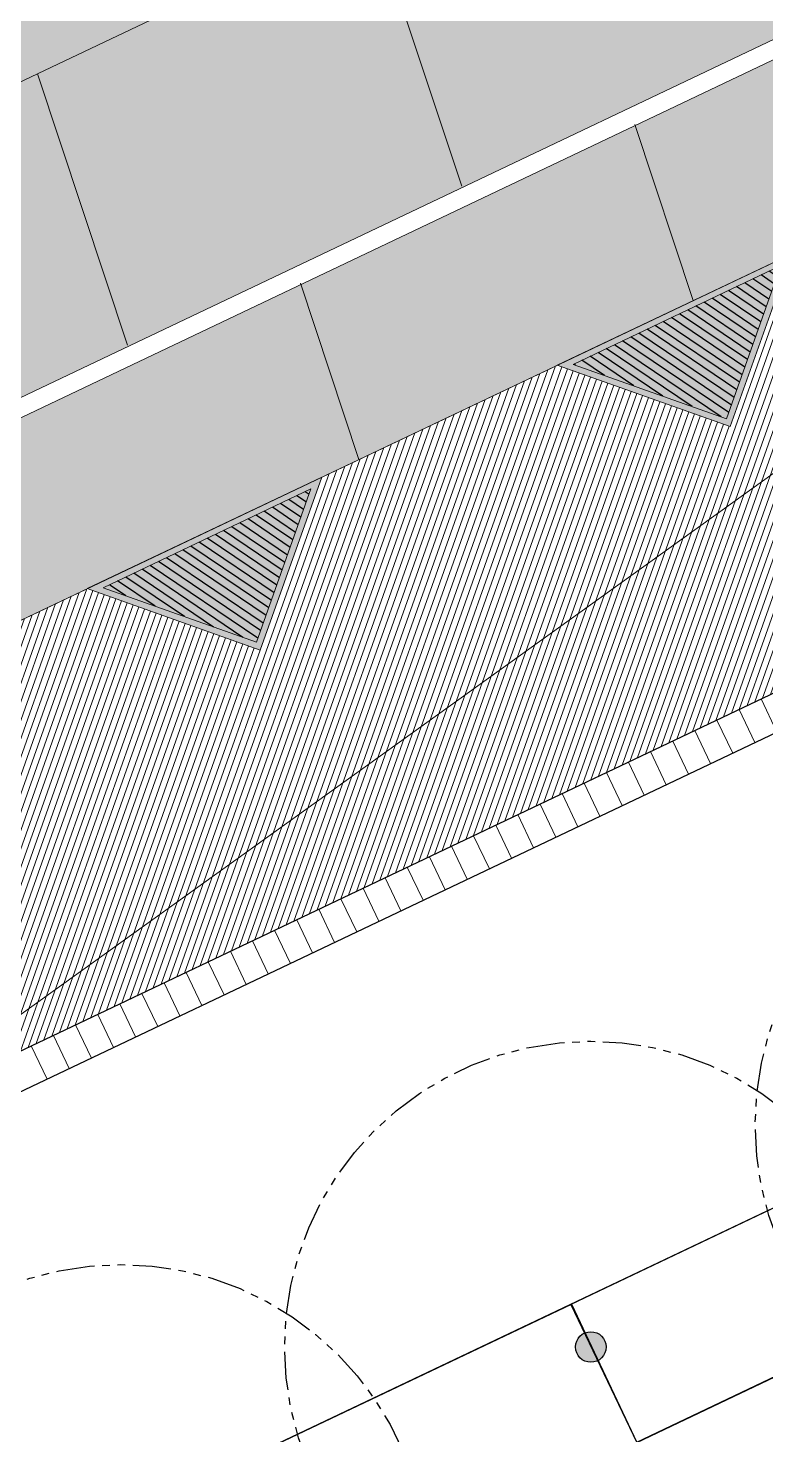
# Model space of a CAD drawing. Header units: metres. Extents: x 678805 to 1359287, y 2747329 to 5497370.
# Drawn here: x 679778.91 to 679790.96, y 2748570.78 to 2748593.78 of the extents above; entities that cross this region are included whole.
import ezdxf
from ezdxf.enums import TextEntityAlignment as Align

# ---------------------------------------------------------------- set-up
doc = ezdxf.new("R2010")
doc.units = ezdxf.units.M
doc.linetypes.add('XREF_MON_EIT SUPPORT$0$HIDDEN', pattern=[0.375, 0.25, -0.125])
doc.linetypes.add('XREF_MON_EIT SUPPORT$0$LIM ACERAS$0$PHANTOM2', pattern=[1.25, 0.625, -0.125, 0.125, -0.125, 0.125, -0.125])
for name, color, linetype in [('00_XREF_MON_HSC_PAVEMENT', 7, 'Continuous'), ('00_XREF_TWQ_URBAN CONTEXT', 7, 'Continuous'), ('XREF_MON_EIT SUPPORT$0$02-L-Painted line', 254, 'Continuous'), ('XREF_MON_EIT SUPPORT$0$02-L-Parking', 252, 'Continuous'), ('XREF_MON_EIT SUPPORT$0$L-Límite Acera', 9, 'Continuous'), ('XREF_MON_EIT SUPPORT$0$SL_TREE_CANOPY_', 254, 'XREF_MON_EIT SUPPORT$0$HIDDEN'), ('XREF_MON_EIT SUPPORT$0$SL_TREE_TRUNK_', 254, 'Continuous'), ('XREF_MON_EIT SUPPORT$0$SL_Trees_out_of_scope_', 254, 'Continuous'), ('XREF_MON_GENERAL_LAYOUT$0$02-L-Plan Change', 8, 'Continuous'), ('XREF_MON_HSC_PAVEMENT$0$03-TR-Tree Pit_Green', 74, 'Continuous'), ('XREF_MON_URBAN CONTEXT$0$XREF_MON_EIT SUPPORT', 7, 'Continuous')]:
    doc.layers.add(name, color=color, linetype=linetype)
doc.layers.add('02-L-Waterfeatures 01', color=7, linetype='Continuous', true_color=0x4da6ff)
doc.layers.add('XREF_MON_HSC_PAVEMENT$0$03-TR-Tree Pit_White', color=7, linetype='Continuous', true_color=0xfcfcfc)
for name, color, linetype, lineweight in [('XREF_MON_GENERAL_LAYOUT$0$02-L-Level Curves 0.25-0.75m', 33, 'Continuous', 5), ('XREF_MON_GENERAL_LAYOUT$0$02-L-Material Change', 251, 'Continuous', 5), ('XREF_MON_GENERAL_LAYOUT$0$04-BK-Tree Pit', 6, 'Continuous', 5), ('XREF_MON_HSC_PAVEMENT$0$02-L-B-Flat Bar', 251, 'Continuous', 5), ('XREF_MON_HSC_PAVEMENT$0$04-BK-Tree Pit', 6, 'Continuous', 5)]:
    doc.layers.add(name, color=color, linetype=linetype, lineweight=lineweight)
for name, color, linetype, lineweight, true_color in [('XREF_MON_HSC_PAVEMENT$0$02-L-Joints-Paviment_06_Concrete Slab in sittu', 7, 'Continuous', 5, 0x999999), ('XREF_MON_HSC_PAVEMENT$0$02-L-Joints-Paviment_07_Precast Concrete Blocks 60X40', 7, 'Continuous', 5, 0x999999), ('XREF_MON_HSC_PAVEMENT$0$03-TR-Pavement_06_Concrete Slab in situ', 7, 'Continuous', 9, 0xf7f7f7), ('XREF_MON_HSC_PAVEMENT$0$03-TR-Pavement_07_Precast Concrete Blocks 20X10', 7, 'Continuous', 5, 0x999999), ('XREF_MON_HSC_PAVEMENT$0$03-TR-Pavement_07_Precast Concrete Blocks 60X40', 7, 'Continuous', 5, 0x999999)]:
    doc.layers.add(name, color=color, linetype=linetype, lineweight=lineweight, true_color=true_color)
doc.styles.add('XREF_MON_GENERAL_LAYOUT$0$Standard', font='arial.ttf')

# ---------------------------------------------------------------- blocks, each defined once
blk = doc.blocks.new('XREF_MON_EIT SUPPORT$0$parking cada 2')
at = {"layer": 'XREF_MON_EIT SUPPORT$0$02-L-Parking', "color": 254}
for points in [[(679765.512, 2748757.786), (679768.129, 2748756.263), (679760.717, 2748752.736), (679759.647, 2748754.996), (679765.512, 2748757.786)], [(679753.781, 2748752.205), (679753.313, 2748749.213), (679760.725, 2748752.74), (679759.647, 2748754.996), (679753.781, 2748752.205)]]:
    blk.add_lwpolyline(points, dxfattribs=at)
blk = doc.blocks.new('XREF_MON_EIT SUPPORT$0$trees_outofboundaries')
at = {"layer": 'XREF_MON_EIT SUPPORT$0$SL_TREE_TRUNK_'}
h = blk.add_hatch(color=256, dxfattribs=at)
h.dxf.hatch_style = 1
edge = h.paths.add_edge_path()
edge.add_arc((0, 0), 0.25, 0, 360)
at = {"layer": 'XREF_MON_EIT SUPPORT$0$SL_TREE_CANOPY_', "linetype": 'XREF_MON_EIT SUPPORT$0$LIM ACERAS$0$PHANTOM2'}
blk.add_circle((0, 0), 5, dxfattribs=at)
at = {"layer": 'XREF_MON_EIT SUPPORT$0$SL_TREE_TRUNK_'}
blk.add_circle((0, 0), 0.25, dxfattribs=at)
blk = doc.blocks.new('XREF_MON_EIT SUPPORT')
at = {"layer": 'XREF_MON_EIT SUPPORT$0$L-Límite Acera', "color": 254}
blk.add_line((679794.73, 2748573.457), (679782.991, 2748567.871), dxfattribs=at)
at = {"layer": 'XREF_MON_EIT SUPPORT$0$L-Límite Acera'}
blk.add_lwpolyline([(679833.67, 2748584.067, 0.437066), (679820.488, 2748588.483), (679770.011, 2748564.463, 0.43031), (679765.202, 2748551.31)], format="xyb", dxfattribs=at)
at = {"layer": 'XREF_MON_EIT SUPPORT$0$02-L-Painted line', "rotation": 180}
blk.add_blockref('XREF_MON_EIT SUPPORT$0$parking cada 2', (1359548.503, 5497325.656), dxfattribs=at)
at = {"layer": 'XREF_MON_EIT SUPPORT$0$SL_Trees_out_of_scope_'}
for p in [(679795.788, 2748575.854), (679788.104, 2748572.219), (679780.429, 2748568.567)]:
    blk.add_blockref('XREF_MON_EIT SUPPORT$0$trees_outofboundaries', p, dxfattribs=at)
blk = doc.blocks.new('XREF_MON_URBAN CONTEXT')
at = {"layer": 'XREF_MON_URBAN CONTEXT$0$XREF_MON_EIT SUPPORT'}
blk.add_blockref('XREF_MON_EIT SUPPORT', (0, 0), dxfattribs=at)
blk = doc.blocks.new('XREF_MON_HSC_PAVEMENT$0$Alcorque Parking 8m2')
at = {"layer": 'XREF_MON_HSC_PAVEMENT$0$03-TR-Tree Pit_Green', "ltscale": 0.3}
h = blk.add_hatch(dxfattribs=at)
h.set_pattern_fill('ANSI31', color=256, scale=0.04, angle=40)
h.set_pattern_definition([(85, (-679726.04474, -2748720.75428), (-0.1265167266577, 0.011068779329), [])])
h.paths.add_polyline_path([(-1.079, -0.384), (2.316, 1.231), (-0.189, 2.121)])
at = {"layer": 'XREF_MON_HSC_PAVEMENT$0$03-TR-Tree Pit_White'}
h = blk.add_hatch(color=256, dxfattribs=at)
h.dxf.hatch_style = 1
h.paths.add_polyline_path([(-1.254, -0.578), (2.577, 1.245), (-0.25, 2.249)])
blk = doc.blocks.new('*U461')
at = {"layer": 'XREF_MON_HSC_PAVEMENT$0$02-L-Joints-Paviment_07_Precast Concrete Blocks 60X40'}
blk.add_lwpolyline([(0, 0.599), (0, 0)], dxfattribs=at)
blk = doc.blocks.new('*U462')
at = {"layer": 'XREF_MON_HSC_PAVEMENT$0$02-L-Joints-Paviment_07_Precast Concrete Blocks 60X40', "color": 0, "linetype": 'ByBlock', "lineweight": -2, "transparency": 16777216, "rotation": 25.44814633357297}
for p in [(679791.143, 2748582.272), (679790.782, 2748582.1), (679790.06, 2748581.756), (679790.421, 2748581.928), (679789.699, 2748581.584), (679789.337, 2748581.412), (679788.615, 2748581.069), (679788.976, 2748581.24), (679788.254, 2748580.897), (679787.893, 2748580.725), (679787.17, 2748580.381), (679787.532, 2748580.553), (679786.809, 2748580.209), (679786.087, 2748579.865), (679786.448, 2748580.037), (679785.726, 2748579.693), (679785.364, 2748579.522), (679784.642, 2748579.178), (679785.003, 2748579.35), (679784.281, 2748579.006), (679783.92, 2748578.834), (679783.197, 2748578.49), (679783.558, 2748578.662), (679782.836, 2748578.318), (679782.475, 2748578.147), (679781.752, 2748577.803), (679782.114, 2748577.975), (679781.391, 2748577.631), (679781.03, 2748577.459), (679780.308, 2748577.115), (679780.669, 2748577.287), (679779.947, 2748576.943), (679779.585, 2748576.772), (679779.224, 2748576.6)]:
    blk.add_blockref('*U461', p, dxfattribs=at)
blk = doc.blocks.new('XREF_MON_HSC_PAVEMENT')
at = {"layer": 'XREF_MON_HSC_PAVEMENT$0$03-TR-Pavement_06_Concrete Slab in situ', "linetype": 'Continuous'}
h = blk.add_hatch(color=256, dxfattribs=at)
h.dxf.hatch_style = 1
h.paths.add_polyline_path([(679764.86, 2748618.962), (679827.215, 2748639.558), (679835.456, 2748614.728), (679775.663, 2748586.251)])
h = blk.add_hatch(color=256, dxfattribs=at)
h.dxf.hatch_style = 1
h.paths.add_polyline_path([(679775.758, 2748585.964), (679835.551, 2748614.441), (679836.506, 2748611.563), (679776.702, 2748583.105)])
at = {"layer": 'XREF_MON_HSC_PAVEMENT$0$03-TR-Pavement_06_Concrete Slab in situ'}
h = blk.add_hatch(dxfattribs=at)
h.set_pattern_fill('ANGLE', color=256)
h.set_pattern_definition([(0, (0, 0), (0, 6.985), [5.08, -1.905]), (90, (0, 0), (-6.985, 4e-16), [5.08, -1.905])])
h.paths.add_polyline_path([(679782.593, 2748576.01), (679783.593, 2748576.01), (679783.593, 2748575.81), (679782.593, 2748575.81)])
at = {"layer": 'XREF_MON_HSC_PAVEMENT$0$03-TR-Pavement_07_Precast Concrete Blocks 20X10'}
h = blk.add_hatch(dxfattribs=at)
h.set_pattern_fill('ANSI31', color=256, scale=0.0315, angle=25.5)
h.set_pattern_definition([(70.5, (0, 0), (-0.094275932128, 0.033384858509), [])])
h.paths.add_polyline_path([(679776.799, 2748576.11), (679775.006, 2748579.892), (679776.035, 2748582.788), (679779.878, 2748584.617), (679782.706, 2748583.612), (679783.709, 2748586.44), (679787.554, 2748588.269), (679790.381, 2748587.265), (679791.385, 2748590.093), (679795.223, 2748591.919), (679798.056, 2748590.918), (679799.061, 2748593.745), (679802.905, 2748595.574), (679805.732, 2748594.571), (679806.736, 2748597.397), (679810.581, 2748599.227), (679813.407, 2748598.223), (679814.411, 2748601.05), (679818.256, 2748602.879), (679821.082, 2748601.875), (679822.087, 2748604.702), (679825.93, 2748606.531), (679828.757, 2748605.528), (679829.762, 2748608.354), (679833.606, 2748610.184), (679836.433, 2748609.18), (679837.437, 2748612.007), (679841.281, 2748613.836), (679844.159, 2748612.799), (679845.962, 2748609.022)])
at = {"layer": 'XREF_MON_HSC_PAVEMENT$0$02-L-B-Flat Bar'}
blk.add_lwpolyline([(679776.034, 2748582.788), (679833.606, 2748610.184)], dxfattribs=at)
at = {"layer": 'XREF_MON_HSC_PAVEMENT$0$02-L-Joints-Paviment_06_Concrete Slab in sittu'}
blk.add_line((679833.982, 2748619.167), (679774.189, 2748590.714), dxfattribs=at)
for points in [[(679784.525, 2748595.633), (679785.998, 2748591.194)], [(679779.065, 2748593.035), (679780.538, 2748588.596)], [(679788.823, 2748592.206), (679789.778, 2748589.328)], [(679783.363, 2748589.608), (679784.318, 2748586.73)]]:
    blk.add_lwpolyline(points, dxfattribs=at)
at = {"layer": 'XREF_MON_HSC_PAVEMENT$0$03-TR-Pavement_07_Precast Concrete Blocks 60X40'}
blk.add_lwpolyline([(680024.679, 2748701.109), (679776.702, 2748583.105)], dxfattribs=at)
at = {"layer": 'XREF_MON_HSC_PAVEMENT$0$02-L-Joints-Paviment_07_Precast Concrete Blocks 60X40'}
blk.add_blockref('*U462', (0, 0), dxfattribs=at)
at = {"layer": 'XREF_MON_HSC_PAVEMENT$0$04-BK-Tree Pit', "xscale": -0.9999999999999992, "rotation": 230.8937524196276}
for p in [(679788.793, 2748588.878), (679781.118, 2748585.225)]:
    blk.add_blockref('XREF_MON_HSC_PAVEMENT$0$Alcorque Parking 8m2', p, dxfattribs=at)
blk = doc.blocks.new('XREF_MON_GENERAL_LAYOUT$0$Alcorque Parking 8m2')
blk.add_lwpolyline([(2.316, 1.231), (-0.189, 2.121), (-1.079, -0.384)], close=True)
at = {"layer": 'XREF_MON_GENERAL_LAYOUT$0$02-L-Material Change'}
blk.add_lwpolyline([(2.577, 1.245), (-0.25, 2.249), (-1.254, -0.578)], close=True, dxfattribs=at)
blk = doc.blocks.new('XREF_MON_GENERAL_LAYOUT')
at = {"layer": 'XREF_MON_GENERAL_LAYOUT$0$02-L-Level Curves 0.25-0.75m', "ltscale": 0.3}
blk.add_lwpolyline([(679865.469, 2748617.641), (679859.829, 2748615.621), (679883.35, 2748658.422), (679863.386, 2748653.998), (679852.499, 2748660.243), (679842.618, 2748672.856), (679822.78, 2748660.016), (679827.346, 2748640.116), (679826.889, 2748639.765), (679828.162, 2748613.189), (679776.334, 2748575.889), (679765.77, 2748570.197)], dxfattribs=at)
at = {"layer": 'XREF_MON_GENERAL_LAYOUT$0$02-L-Material Change', "ltscale": 0.3}
for points in [[(679760.974, 2748579.256), (679835.455, 2748614.728)], [(679760.951, 2748578.913), (679835.551, 2748614.441)]]:
    blk.add_lwpolyline(points, dxfattribs=at)
at = {"layer": 'XREF_MON_GENERAL_LAYOUT$0$02-L-Material Change', "lineweight": 0, "ltscale": 0.2}
blk.add_lwpolyline([(679776.034, 2748582.788), (679841.263, 2748613.827)], dxfattribs=at)
at = {"layer": 'XREF_MON_GENERAL_LAYOUT$0$02-L-Plan Change'}
for p, q in [((679845.601, 2748608.85, 0), (679777.156, 2748576.28, 0)), ((679845.859, 2748608.309, 0), (679777.418, 2748575.74))]:
    blk.add_line(p, q, dxfattribs=at)
at = {"layer": 'XREF_MON_GENERAL_LAYOUT$0$04-BK-Tree Pit', "xscale": -0.9999999999999992, "rotation": 230.8937524196276}
for p in [(679788.793, 2748588.878), (679781.118, 2748585.225)]:
    blk.add_blockref('XREF_MON_GENERAL_LAYOUT$0$Alcorque Parking 8m2', p, dxfattribs=at)
at = {"style": 'XREF_MON_GENERAL_LAYOUT$0$Standard'}
for tag, rotation, p in [('604,00', 330.2643, (679905.77, 2748776.558)), ('603,00', 330.2643, (679901.861, 2748753.477)), ('600,00', 133.826, (679944.597, 2748745.153)), ('602,00', 330.2643, (679883.319, 2748738.727)), ('601,00', 117.8906, (679920.972, 2748732.87)), ('601,00', 330.2643, (679864.777, 2748723.976)), ('600,00', 40.8833, (679777.405, 2748705.444, 1.17)), ('602,00', 330.2643, (679941.275, 2748705.483)), ('601,00', 40.8833, (679701.798, 2748703.889, 1.17)), ('598,00', 62.091, (679810.267, 2748702.619)), ('600,00', 330.2643, (679877.781, 2748691.131)), ('600,00', 19.5511, (679920.444, 2748685.496)), ('601,00', 330.2643, (679934.813, 2748683.804)), ('599,00', 330.2643, (679854.567, 2748679.061)), ('600,00', 88.3928, (679743.913, 2748675.572)), ('599,00', 20.6086, (679924.26, 2748675.216)), ('601,00', 88.3928, (679728.035, 2748671.318, -2)), ('602,00', 88.3928, (679711.826, 2748665.966, -1)), ('603,00', 88.3928, (679695.615, 2748660.611)), ('599,00', 40.8833, (679788.807, 2748655.829, 1.17)), ('601,00', 40.8833, (679627.612, 2748644.603, 1.17)), ('603,00', 41.7058, (679702.499, 2748628.484, 1.17)), ('600,00', 40.8833, (679645.925, 2748597.926, 1.17)), ('599,00', 34.2277, (679673.574, 2748555.136, 5.34))]:
    blk.add_attdef(tag, text='', height=1, rotation=rotation, dxfattribs=at).set_placement(p, align=Align.MIDDLE)
at = {"ltscale": 0.3, "style": 'XREF_MON_GENERAL_LAYOUT$0$Standard'}
for tag, rotation, p in [('603,50', 330.2643, (679911.501, 2748760.57)), ('602,50', 330.2643, (679892.865, 2748745.846)), ('600,50', 133.826, (679933.048, 2748738.729)), ('601,50', 330.2643, (679873.581, 2748731.671)), ('601,50', 101.2857, (679909.522, 2748726.945)), ('602,50', 330.2643, (679948.625, 2748713.86)), ('600,50', 39.606, (679743.243, 2748706.971)), ('600,50', 330.2643, (679880.266, 2748702.726)), ('600,50', 17.3537, (679917.615, 2748690.554)), ('599,50', 330.2643, (679867.197, 2748684.716)), ('599,50', 18.8944, (679921.71, 2748680.578)), ('599,50', 39.606, (679778.991, 2748677.241)), ('600,50', 88.3928, (679735.925, 2748673.586)), ('601,50', 88.3928, (679719.906, 2748668.581)), ('602,50', 88.3928, (679703.474, 2748663.452)), ('598,50', 330.2643, (679861.765, 2748662.397)), ('601,50', 39.606, (679610.513, 2748662.061)), ('600,00', 41.7058, (679752.308, 2748637.685)), ('601,00', 41.7058, (679736.044, 2748634.538)), ('599,00', 35.0835, (679763.043, 2748634.415, 1.17)), ('602,00', 41.7058, (679720.174, 2748633.096, 1.17)), ('600,00', 35.0835, (679747.063, 2748629.903, 1.17)), ('601,00', 35.0835, (679731.246, 2748625.239, 1.17)), ('600,50', 39.606, (679636.92, 2748621.339)), ('602,00', 35.0835, (679715.4, 2748620.639, 1.17)), ('599,50', 28.7604, (679659.482, 2748574.323))]:
    blk.add_attdef(tag, text='', height=1, rotation=rotation, dxfattribs=at).set_placement(p, align=Align.MIDDLE)

msp = doc.modelspace()

# ---------------------------------------------------------------- block references
at = {"layer": '00_XREF_MON_HSC_PAVEMENT'}
msp.add_blockref('XREF_MON_HSC_PAVEMENT', (0, 0), dxfattribs=at)
at = {"layer": '00_XREF_TWQ_URBAN CONTEXT'}
msp.add_blockref('XREF_MON_URBAN CONTEXT', (0, 0), dxfattribs=at)
at = {"layer": '02-L-Waterfeatures 01', "color": 18, "true_color": 0x000000}
msp.add_blockref('XREF_MON_GENERAL_LAYOUT', (0, 0), dxfattribs=at)

doc.saveas('drawing.dxf')
